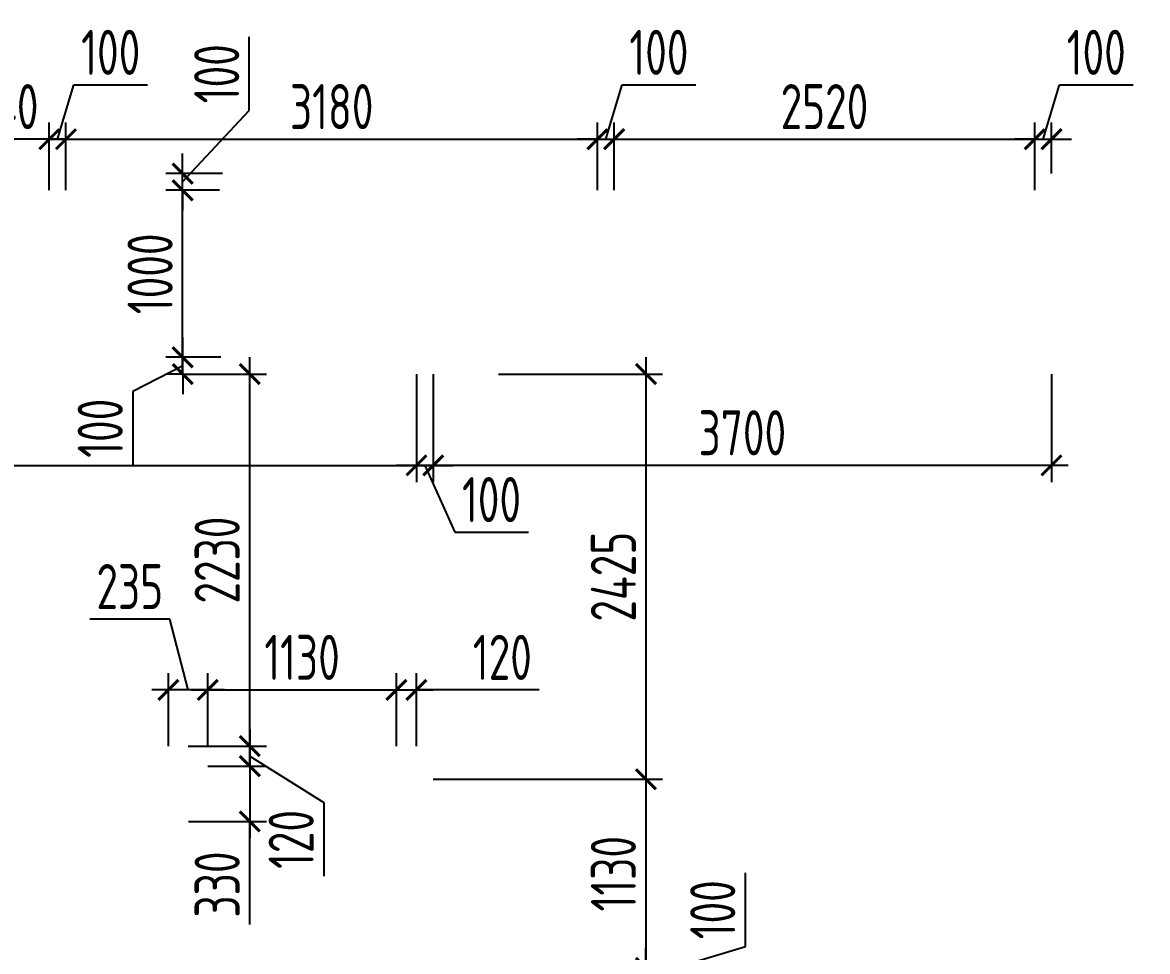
# Model space of a CAD drawing. Header units: millimetres. Extents: x -350007 to 536090, y -888 to 198380.
# Drawn here: x -213894 to -207159, y 114893 to 120456 of the extents above; entities that cross this region are included whole.
import ezdxf

# ---------------------------------------------------------------- set-up
doc = ezdxf.new("R2010")
doc.units = ezdxf.units.MM
doc.layers.add('АР_Размеры нов.', color=15, linetype='Continuous', lineweight=0)
doc.styles.add('ISOCPEUR', font='isocpeur.ttf', dxfattribs={"width": 0.7})
doc.dimstyles.new('R_100', dxfattribs={"dimtxt": 270, "dimasz": 120, "dimexe": 100, "dimexo": 0, "dimgap": 60, "dimtad": 1, "dimdec": 0, "dimrnd": 5, "dimzin": 0, "dimdsep": 46, "dimtxsty": 'ISOCPEUR', "dimblk": 'ARCHTICK', "dimcen": 0, "dimdle": 100, "dimclrd": 256, "dimclre": 256, "dimclrt": 256, "dimadec": 0, "dimazin": 0, "dimtfac": 2, "dimtdec": 0, "dimtofl": 0, "dimtmove": 1, "dimatfit": 3, "dimfxl": 1, "dimtvp": 3, "dimtolj": 1, "dimtzin": 0, "dimarcsym": 0})

# ---------------------------------------------------------------- blocks, each defined once
blk = doc.blocks.new('_ArchTick')
at = {"color": 0, "linetype": 'ByBlock', "const_width": 0.15}
blk.add_lwpolyline([(-0.5, -0.5), (0.5, 0.5)], dxfattribs=at)
blk = doc.blocks.new('*D2744')
at = {"layer": 'Defpoints', "color": 0, "ltscale": 100, "transparency": 16777216}
for p in [(-211655.4, 116459), (-212785.4, 116122.3), (-211655.4, 116122.3)]:
    blk.add_point(p, dxfattribs=at)
at = {"layer": 'АР_Размеры нов.', "lineweight": -2, "ltscale": 100, "transparency": 16777216}
for p, q in [((-212785.4, 116122.3), (-212785.4, 116559)), ((-211655.4, 116122.3), (-211655.4, 116559)), ((-212885.4, 116459), (-211555.4, 116459))]:
    blk.add_line(p, q, dxfattribs=at)
at = {"layer": 'АР_Размеры нов.', "lineweight": -2, "ltscale": 100, "transparency": 16777216, "xscale": 120, "yscale": 120, "zscale": 120, "rotation": 180}
blk.add_blockref('_ArchTick', (-212785.4, 116459), dxfattribs=at)
at = {"layer": 'АР_Размеры нов.', "lineweight": -2, "ltscale": 100, "transparency": 16777216, "xscale": 120, "yscale": 120, "zscale": 120}
blk.add_blockref('_ArchTick', (-211655.4, 116459), dxfattribs=at)
at = {"layer": 'АР_Размеры нов.', "ltscale": 100, "transparency": 16777216, "insert": (-212220.4, 116654), "char_height": 270, "attachment_point": 5, "style": 'ISOCPEUR'}
blk.add_mtext('\\A1;1130', dxfattribs=at)
blk = doc.blocks.new('*D2745')
at = {"layer": 'Defpoints', "color": 0, "ltscale": 100, "transparency": 16777216}
for p in [(-211435.4, 115923.8), (-211435.4, 114793.8), (-210161.8, 114793.8)]:
    blk.add_point(p, dxfattribs=at)
at = {"layer": 'АР_Размеры нов.', "lineweight": -2, "ltscale": 100, "transparency": 16777216}
for p, q in [((-210161.8, 116023.8), (-210161.8, 114693.8)), ((-211435.4, 115923.8), (-210061.8, 115923.8)), ((-211435.4, 114793.8), (-210061.8, 114793.8))]:
    blk.add_line(p, q, dxfattribs=at)
at = {"layer": 'АР_Размеры нов.', "lineweight": -2, "ltscale": 100, "transparency": 16777216, "xscale": 120, "yscale": 120, "zscale": 120}
for p, rotation in [((-210161.8, 115923.8), 90), ((-210161.8, 114793.8), 270)]:
    blk.add_blockref('_ArchTick', p, dxfattribs=dict(at, rotation=rotation))
at = {"layer": 'АР_Размеры нов.', "ltscale": 100, "transparency": 16777216, "insert": (-210356.8, 115358.8), "char_height": 270, "attachment_point": 5, "rotation": 90, "style": 'ISOCPEUR'}
blk.add_mtext('\\A1;1130', dxfattribs=at)
blk = doc.blocks.new('*D2556')
at = {"layer": 'Defpoints', "color": 0, "ltscale": 100, "transparency": 16777216}
for p in [(-211535.4, 116459), (-211655.4, 116122.3), (-211535.4, 116122.3)]:
    blk.add_point(p, dxfattribs=at)
at = {"layer": 'АР_Размеры нов.', "lineweight": -2, "ltscale": 100, "transparency": 16777216}
for p, q in [((-211655.4, 116122.3), (-211655.4, 116559)), ((-211535.4, 116122.3), (-211535.4, 116559)), ((-211755.4, 116459), (-211435.4, 116459)), ((-210800.9, 116459), (-211535.4, 116459))]:
    blk.add_line(p, q, dxfattribs=at)
at = {"layer": 'АР_Размеры нов.', "lineweight": -2, "ltscale": 100, "transparency": 16777216, "xscale": 120, "yscale": 120, "zscale": 120, "rotation": 180}
blk.add_blockref('_ArchTick', (-211655.4, 116459), dxfattribs=at)
at = {"layer": 'АР_Размеры нов.', "lineweight": -2, "ltscale": 100, "transparency": 16777216, "xscale": 120, "yscale": 120, "zscale": 120}
blk.add_blockref('_ArchTick', (-211535.4, 116459), dxfattribs=at)
at = {"layer": 'АР_Размеры нов.', "ltscale": 100, "transparency": 16777216, "insert": (-211021.5, 116654), "char_height": 270, "attachment_point": 5, "style": 'ISOCPEUR'}
blk.add_mtext('\\A1;120', dxfattribs=at)
blk = doc.blocks.new('*D2986')
at = {"layer": 'Defpoints', "color": 0, "ltscale": 500, "transparency": 16777216}
for p in [(-213020.8, 116459), (-213020.8, 116122.3), (-212785.4, 116122.3)]:
    blk.add_point(p, dxfattribs=at)
at = {"layer": 'АР_Размеры нов.', "lineweight": -2, "ltscale": 500, "transparency": 16777216}
for p, q in [((-213012.3, 116882.9), (-213491.4, 116882.9)), ((-212903.1, 116459), (-213012.3, 116882.9)), ((-213020.8, 116122.3), (-213020.8, 116559)), ((-212785.4, 116122.3), (-212785.4, 116559)), ((-212685.4, 116459), (-213120.8, 116459))]:
    blk.add_line(p, q, dxfattribs=at)
at = {"layer": 'АР_Размеры нов.', "lineweight": -2, "ltscale": 500, "transparency": 16777216, "xscale": 120, "yscale": 120, "zscale": 120, "rotation": 180}
blk.add_blockref('_ArchTick', (-213020.8, 116459), dxfattribs=at)
at = {"layer": 'АР_Размеры нов.', "lineweight": -2, "ltscale": 500, "transparency": 16777216, "xscale": 120, "yscale": 120, "zscale": 120}
blk.add_blockref('_ArchTick', (-212785.4, 116459), dxfattribs=at)
at = {"layer": 'АР_Размеры нов.', "lineweight": 13, "ltscale": 500, "transparency": 16777216, "insert": (-213251.9, 117077.9), "char_height": 270, "attachment_point": 5, "style": 'ISOCPEUR'}
blk.add_mtext('\\A1;235', dxfattribs=at)
blk = doc.blocks.new('*D3048')
at = {"layer": 'Defpoints', "color": 0, "ltscale": 500, "transparency": 16777216}
for p in [(-212934.6, 118350.7), (-212533.7, 118350.7), (-212903.1, 116122.3)]:
    blk.add_point(p, dxfattribs=at)
at = {"layer": 'АР_Размеры нов.', "lineweight": -2, "ltscale": 500, "transparency": 16777216}
for p, q in [((-212533.7, 116022.3), (-212533.7, 118450.7)), ((-212934.6, 118350.7), (-212433.7, 118350.7)), ((-212903.1, 116122.3), (-212433.7, 116122.3))]:
    blk.add_line(p, q, dxfattribs=at)
at = {"layer": 'АР_Размеры нов.', "lineweight": -2, "ltscale": 500, "transparency": 16777216, "xscale": 120, "yscale": 120, "zscale": 120}
for p, rotation in [((-212533.7, 118350.7), 90), ((-212533.7, 116122.3), 270)]:
    blk.add_blockref('_ArchTick', p, dxfattribs=dict(at, rotation=rotation))
at = {"layer": 'АР_Размеры нов.', "lineweight": 13, "ltscale": 500, "transparency": 16777216, "insert": (-212728.7, 117236.5), "char_height": 270, "attachment_point": 5, "rotation": 90, "style": 'ISOCPEUR'}
blk.add_mtext('\\A1;2230', dxfattribs=at)
blk = doc.blocks.new('*D3049')
at = {"layer": 'Defpoints', "color": 0, "ltscale": 500, "transparency": 16777216}
for p in [(-212934.6, 118450.7), (-212706.1, 118450.7), (-212934.6, 118350.7)]:
    blk.add_point(p, dxfattribs=at)
at = {"layer": 'АР_Размеры нов.', "lineweight": -2, "ltscale": 500, "transparency": 16777216}
for p, q in [((-212934.6, 118450.7), (-212934.6, 118570.7)), ((-212706.1, 118450.7), (-213034.6, 118450.7)), ((-212934.6, 118350.7), (-212934.6, 118450.7)), ((-212934.6, 118400.7), (-213233.8, 118246.6)), ((-212934.6, 118350.7), (-213034.6, 118350.7)), ((-212934.6, 118350.7), (-212934.6, 118230.7)), ((-213233.8, 118246.6), (-213233.8, 117805.3))]:
    blk.add_line(p, q, dxfattribs=at)
at = {"layer": 'АР_Размеры нов.', "lineweight": -2, "ltscale": 500, "transparency": 16777216, "xscale": 120, "yscale": 120, "zscale": 120}
for p, rotation in [((-212934.6, 118450.7), 270), ((-212934.6, 118350.7), 90)]:
    blk.add_blockref('_ArchTick', p, dxfattribs=dict(at, rotation=rotation))
at = {"layer": 'АР_Размеры нов.', "lineweight": 13, "ltscale": 500, "transparency": 16777216, "insert": (-213428.8, 118026), "char_height": 270, "attachment_point": 5, "rotation": 90, "style": 'ISOCPEUR'}
blk.add_mtext('\\A1;100', dxfattribs=at)
blk = doc.blocks.new('*D3050')
at = {"layer": 'Defpoints', "color": 0, "ltscale": 500, "transparency": 16777216}
for p in [(-212935.4, 119450.6), (-212715.6, 119450.6), (-212706.1, 118450.7)]:
    blk.add_point(p, dxfattribs=at)
at = {"layer": 'АР_Размеры нов.', "lineweight": -2, "ltscale": 500, "transparency": 16777216}
for p, q in [((-212935.4, 118350.7), (-212935.4, 119550.6)), ((-212715.6, 119450.6), (-213035.4, 119450.6)), ((-212706.1, 118450.7), (-213035.4, 118450.7))]:
    blk.add_line(p, q, dxfattribs=at)
at = {"layer": 'АР_Размеры нов.', "lineweight": -2, "ltscale": 500, "transparency": 16777216, "xscale": 120, "yscale": 120, "zscale": 120}
for p, rotation in [((-212935.4, 119450.6), 90), ((-212935.4, 118450.7), 270)]:
    blk.add_blockref('_ArchTick', p, dxfattribs=dict(at, rotation=rotation))
at = {"layer": 'АР_Размеры нов.', "lineweight": 13, "ltscale": 500, "transparency": 16777216, "insert": (-213130.4, 118950.7), "char_height": 270, "attachment_point": 5, "rotation": 90, "style": 'ISOCPEUR'}
blk.add_mtext('\\A1;1000', dxfattribs=at)
blk = doc.blocks.new('*D3051')
at = {"layer": 'Defpoints', "color": 0, "ltscale": 500, "transparency": 16777216}
for p in [(-212935.4, 119550.6), (-212697.5, 119550.6), (-212715.6, 119450.6)]:
    blk.add_point(p, dxfattribs=at)
at = {"layer": 'АР_Размеры нов.', "lineweight": -2, "ltscale": 500, "transparency": 16777216}
for p, q in [((-212536.5, 119928.3), (-212536.5, 120369.6)), ((-212935.4, 119500.6), (-212536.5, 119928.3)), ((-212935.4, 119550.6), (-212935.4, 119670.6)), ((-212697.5, 119550.6), (-213035.4, 119550.6)), ((-212935.4, 119450.6), (-212935.4, 119550.6)), ((-212715.6, 119450.6), (-213035.4, 119450.6)), ((-212935.4, 119450.6), (-212935.4, 119330.6))]:
    blk.add_line(p, q, dxfattribs=at)
at = {"layer": 'АР_Размеры нов.', "lineweight": -2, "ltscale": 500, "transparency": 16777216, "xscale": 120, "yscale": 120, "zscale": 120}
for p, rotation in [((-212935.4, 119550.6), 270), ((-212935.4, 119450.6), 90)]:
    blk.add_blockref('_ArchTick', p, dxfattribs=dict(at, rotation=rotation))
at = {"layer": 'АР_Размеры нов.', "lineweight": 13, "ltscale": 500, "transparency": 16777216, "insert": (-212731.5, 120148.9), "char_height": 270, "attachment_point": 5, "rotation": 90, "style": 'ISOCPEUR'}
blk.add_mtext('\\A1;100', dxfattribs=at)
blk = doc.blocks.new('*D3052')
at = {"layer": 'Defpoints', "color": 0, "ltscale": 500, "transparency": 16777216}
for p in [(-213733.9, 119756.9), (-213733.9, 119450.6), (-213633.9, 119450.6)]:
    blk.add_point(p, dxfattribs=at)
at = {"layer": 'АР_Размеры нов.', "lineweight": -2, "ltscale": 500, "transparency": 16777216}
for p, q in [((-213683.9, 119756.9), (-213586.4, 120081.9)), ((-213586.4, 120081.9), (-213145.1, 120081.9)), ((-213733.9, 119450.6), (-213733.9, 119856.9)), ((-213633.9, 119450.6), (-213633.9, 119856.9)), ((-213733.9, 119756.9), (-213853.9, 119756.9)), ((-213633.9, 119756.9), (-213733.9, 119756.9)), ((-213633.9, 119756.9), (-213513.9, 119756.9))]:
    blk.add_line(p, q, dxfattribs=at)
at = {"layer": 'АР_Размеры нов.', "lineweight": -2, "ltscale": 500, "transparency": 16777216, "xscale": 120, "yscale": 120, "zscale": 120}
blk.add_blockref('_ArchTick', (-213733.9, 119756.9), dxfattribs=at)
at = {"layer": 'АР_Размеры нов.', "lineweight": -2, "ltscale": 500, "transparency": 16777216, "xscale": 120, "yscale": 120, "zscale": 120, "rotation": 180}
blk.add_blockref('_ArchTick', (-213633.9, 119756.9), dxfattribs=at)
at = {"layer": 'АР_Размеры нов.', "lineweight": 13, "ltscale": 500, "transparency": 16777216, "insert": (-213365.8, 120276.9), "char_height": 270, "attachment_point": 5, "style": 'ISOCPEUR'}
blk.add_mtext('\\A1;100', dxfattribs=at)
blk = doc.blocks.new('*D3053')
at = {"layer": 'Defpoints', "color": 0, "ltscale": 500, "transparency": 16777216}
for p in [(-214272, 119756.9), (-214272, 119450.6), (-213733.9, 119450.6)]:
    blk.add_point(p, dxfattribs=at)
at = {"layer": 'АР_Размеры нов.', "lineweight": -2, "ltscale": 500, "transparency": 16777216}
for p, q in [((-214272, 119450.6), (-214272, 119856.9)), ((-213733.9, 119450.6), (-213733.9, 119856.9)), ((-213633.9, 119756.9), (-214372, 119756.9))]:
    blk.add_line(p, q, dxfattribs=at)
at = {"layer": 'АР_Размеры нов.', "lineweight": -2, "ltscale": 500, "transparency": 16777216, "xscale": 120, "yscale": 120, "zscale": 120, "rotation": 180}
blk.add_blockref('_ArchTick', (-214272, 119756.9), dxfattribs=at)
at = {"layer": 'АР_Размеры нов.', "lineweight": -2, "ltscale": 500, "transparency": 16777216, "xscale": 120, "yscale": 120, "zscale": 120}
blk.add_blockref('_ArchTick', (-213733.9, 119756.9), dxfattribs=at)
at = {"layer": 'АР_Размеры нов.', "lineweight": 13, "ltscale": 500, "transparency": 16777216, "insert": (-214003, 119951.9), "char_height": 270, "attachment_point": 5, "style": 'ISOCPEUR'}
blk.add_mtext('\\A1;540', dxfattribs=at)
blk = doc.blocks.new('*D3055')
at = {"layer": 'Defpoints', "color": 0, "ltscale": 500, "transparency": 16777216}
for p in [(-217983.9, 118350.7), (-211535.4, 118350.7), (-211535.4, 117803.8)]:
    blk.add_point(p, dxfattribs=at)
at = {"layer": 'АР_Размеры нов.', "lineweight": -2, "ltscale": 500, "transparency": 16777216}
for p, q in [((-217983.9, 118350.7), (-217983.9, 117703.8)), ((-211535.4, 118350.7), (-211535.4, 117703.8)), ((-218083.9, 117803.8), (-211435.4, 117803.8))]:
    blk.add_line(p, q, dxfattribs=at)
at = {"layer": 'АР_Размеры нов.', "lineweight": -2, "ltscale": 500, "transparency": 16777216, "xscale": 120, "yscale": 120, "zscale": 120, "rotation": 180}
blk.add_blockref('_ArchTick', (-217983.9, 117803.8), dxfattribs=at)
at = {"layer": 'АР_Размеры нов.', "lineweight": -2, "ltscale": 500, "transparency": 16777216, "xscale": 120, "yscale": 120, "zscale": 120}
blk.add_blockref('_ArchTick', (-211535.4, 117803.8), dxfattribs=at)
at = {"layer": 'АР_Размеры нов.', "lineweight": 13, "ltscale": 500, "transparency": 16777216, "insert": (-214759.6, 117998.8), "char_height": 270, "attachment_point": 5, "style": 'ISOCPEUR'}
blk.add_mtext('\\A1;6450', dxfattribs=at)
blk = doc.blocks.new('*D3056')
at = {"layer": 'Defpoints', "color": 0, "ltscale": 500, "transparency": 16777216}
for p in [(-211435.4, 118350.7), (-207733.9, 118350.7), (-211435.4, 117803.8)]:
    blk.add_point(p, dxfattribs=at)
at = {"layer": 'АР_Размеры нов.', "lineweight": -2, "ltscale": 500, "transparency": 16777216}
for p, q in [((-211435.4, 118350.7), (-211435.4, 117703.8)), ((-207733.9, 118350.7), (-207733.9, 117703.8)), ((-207633.9, 117803.8), (-211535.4, 117803.8))]:
    blk.add_line(p, q, dxfattribs=at)
at = {"layer": 'АР_Размеры нов.', "lineweight": -2, "ltscale": 500, "transparency": 16777216, "xscale": 120, "yscale": 120, "zscale": 120, "rotation": 180}
blk.add_blockref('_ArchTick', (-211435.4, 117803.8), dxfattribs=at)
at = {"layer": 'АР_Размеры нов.', "lineweight": -2, "ltscale": 500, "transparency": 16777216, "xscale": 120, "yscale": 120, "zscale": 120}
blk.add_blockref('_ArchTick', (-207733.9, 117803.8), dxfattribs=at)
at = {"layer": 'АР_Размеры нов.', "lineweight": 13, "ltscale": 500, "transparency": 16777216, "insert": (-209584.6, 117998.8), "char_height": 270, "attachment_point": 5, "style": 'ISOCPEUR'}
blk.add_mtext('\\A1;3700', dxfattribs=at)
blk = doc.blocks.new('*D3057')
at = {"layer": 'Defpoints', "color": 0, "ltscale": 500, "transparency": 16777216}
for p in [(-211535.4, 118277.9), (-211435.4, 118277.9), (-211435.4, 117803.8)]:
    blk.add_point(p, dxfattribs=at)
at = {"layer": 'АР_Размеры нов.', "lineweight": -2, "ltscale": 500, "transparency": 16777216}
for p, q in [((-211535.4, 118277.9), (-211535.4, 117703.8)), ((-211435.4, 118277.9), (-211435.4, 117703.8)), ((-211535.4, 117803.8), (-211655.4, 117803.8)), ((-211535.4, 117803.8), (-211435.4, 117803.8)), ((-211485.4, 117803.8), (-211306.9, 117403.8)), ((-211435.4, 117803.8), (-211315.4, 117803.8)), ((-211306.9, 117403.8), (-210865.6, 117403.8))]:
    blk.add_line(p, q, dxfattribs=at)
at = {"layer": 'АР_Размеры нов.', "lineweight": -2, "ltscale": 500, "transparency": 16777216, "xscale": 120, "yscale": 120, "zscale": 120}
blk.add_blockref('_ArchTick', (-211535.4, 117803.8), dxfattribs=at)
at = {"layer": 'АР_Размеры нов.', "lineweight": -2, "ltscale": 500, "transparency": 16777216, "xscale": 120, "yscale": 120, "zscale": 120, "rotation": 180}
blk.add_blockref('_ArchTick', (-211435.4, 117803.8), dxfattribs=at)
at = {"layer": 'АР_Размеры нов.', "lineweight": 13, "ltscale": 500, "transparency": 16777216, "insert": (-211086.2, 117598.8), "char_height": 270, "attachment_point": 5, "style": 'ISOCPEUR'}
blk.add_mtext('\\A1;100', dxfattribs=at)
blk = doc.blocks.new('*D3058')
at = {"layer": 'Defpoints', "color": 0, "ltscale": 500, "transparency": 16777216}
for p in [(-211045.3, 118350.7), (-211435.4, 115923.8), (-210161.8, 115923.8)]:
    blk.add_point(p, dxfattribs=at)
at = {"layer": 'АР_Размеры нов.', "lineweight": -2, "ltscale": 500, "transparency": 16777216}
for p, q in [((-210161.8, 118450.7), (-210161.8, 115823.8)), ((-211045.3, 118350.7), (-210061.8, 118350.7)), ((-211435.4, 115923.8), (-210061.8, 115923.8))]:
    blk.add_line(p, q, dxfattribs=at)
at = {"layer": 'АР_Размеры нов.', "lineweight": -2, "ltscale": 500, "transparency": 16777216, "xscale": 120, "yscale": 120, "zscale": 120}
for p, rotation in [((-210161.8, 118350.7), 90), ((-210161.8, 115923.8), 270)]:
    blk.add_blockref('_ArchTick', p, dxfattribs=dict(at, rotation=rotation))
at = {"layer": 'АР_Размеры нов.', "lineweight": 13, "ltscale": 500, "transparency": 16777216, "insert": (-210356.8, 117137.2), "char_height": 270, "attachment_point": 5, "rotation": 90, "style": 'ISOCPEUR'}
blk.add_mtext('\\A1;2425', dxfattribs=at)
blk = doc.blocks.new('*D3059')
at = {"layer": 'Defpoints', "color": 0, "ltscale": 500, "transparency": 16777216}
for p in [(-212903.1, 116122.3), (-212785.4, 116002.3), (-212533.7, 116002.3)]:
    blk.add_point(p, dxfattribs=at)
at = {"layer": 'АР_Размеры нов.', "lineweight": -2, "ltscale": 500, "transparency": 16777216}
for p, q in [((-212533.7, 116222.3), (-212533.7, 115902.3)), ((-212903.1, 116122.3), (-212433.7, 116122.3)), ((-212533.7, 116062.3), (-212090.8, 115784.5)), ((-212785.4, 116002.3), (-212433.7, 116002.3)), ((-212090.8, 115784.5), (-212090.8, 115343.2))]:
    blk.add_line(p, q, dxfattribs=at)
at = {"layer": 'АР_Размеры нов.', "lineweight": -2, "ltscale": 500, "transparency": 16777216, "xscale": 120, "yscale": 120, "zscale": 120}
for p, rotation in [((-212533.7, 116122.3), 90), ((-212533.7, 116002.3), 270)]:
    blk.add_blockref('_ArchTick', p, dxfattribs=dict(at, rotation=rotation))
at = {"layer": 'АР_Размеры нов.', "lineweight": 13, "ltscale": 500, "transparency": 16777216, "insert": (-212285.8, 115563.8), "char_height": 270, "attachment_point": 5, "rotation": 90, "style": 'ISOCPEUR'}
blk.add_mtext('\\A1;120', dxfattribs=at)
blk = doc.blocks.new('*D3060')
at = {"layer": 'Defpoints', "color": 0, "ltscale": 500, "transparency": 16777216}
for p in [(-212785.4, 116002.3), (-212900.8, 115672), (-212533.7, 115672)]:
    blk.add_point(p, dxfattribs=at)
at = {"layer": 'АР_Размеры нов.', "lineweight": -2, "ltscale": 500, "transparency": 16777216}
for p, q in [((-212533.7, 116102.3), (-212533.7, 115572)), ((-212785.4, 116002.3), (-212433.7, 116002.3)), ((-212900.8, 115672), (-212433.7, 115672)), ((-212533.7, 115054.5), (-212533.7, 115672))]:
    blk.add_line(p, q, dxfattribs=at)
at = {"layer": 'АР_Размеры нов.', "lineweight": -2, "ltscale": 500, "transparency": 16777216, "xscale": 120, "yscale": 120, "zscale": 120}
for p, rotation in [((-212533.7, 116002.3), 90), ((-212533.7, 115672), 270)]:
    blk.add_blockref('_ArchTick', p, dxfattribs=dict(at, rotation=rotation))
at = {"layer": 'АР_Размеры нов.', "lineweight": 13, "ltscale": 500, "transparency": 16777216, "insert": (-212728.7, 115294), "char_height": 270, "attachment_point": 5, "rotation": 90, "style": 'ISOCPEUR'}
blk.add_mtext('\\A1;330', dxfattribs=at)
blk = doc.blocks.new('*D3061')
at = {"layer": 'Defpoints', "color": 0, "ltscale": 500, "transparency": 16777216}
for p in [(-211435.4, 114793.8), (-210280.6, 114693.8), (-210161.8, 114693.8)]:
    blk.add_point(p, dxfattribs=at)
at = {"layer": 'АР_Размеры нов.', "lineweight": -2, "ltscale": 500, "transparency": 16777216}
for p, q in [((-209566.8, 114922.3), (-209566.8, 115363.6)), ((-210161.8, 114743.8), (-209566.8, 114922.3)), ((-210161.8, 114793.8), (-210161.8, 114913.8)), ((-211435.4, 114793.8), (-210061.8, 114793.8)), ((-210161.8, 114793.8), (-210161.8, 114693.8)), ((-210280.6, 114693.8), (-210061.8, 114693.8)), ((-210161.8, 114693.8), (-210161.8, 114573.8))]:
    blk.add_line(p, q, dxfattribs=at)
at = {"layer": 'АР_Размеры нов.', "lineweight": -2, "ltscale": 500, "transparency": 16777216, "xscale": 120, "yscale": 120, "zscale": 120}
for p, rotation in [((-210161.8, 114793.8), 270), ((-210161.8, 114693.8), 90)]:
    blk.add_blockref('_ArchTick', p, dxfattribs=dict(at, rotation=rotation))
at = {"layer": 'АР_Размеры нов.', "lineweight": 13, "ltscale": 500, "transparency": 16777216, "insert": (-209761.8, 115142.9), "char_height": 270, "attachment_point": 5, "rotation": 90, "style": 'ISOCPEUR'}
blk.add_mtext('\\A1;100', dxfattribs=at)
blk = doc.blocks.new('*D4048')
at = {"layer": 'Defpoints', "color": 0, "transparency": 16777216}
for p in [(-210452.1, 119756.9), (-213633.9, 119450.6), (-210452.1, 119450.6)]:
    blk.add_point(p, dxfattribs=at)
at = {"layer": 'АР_Размеры нов.', "lineweight": -2, "transparency": 16777216}
for p, q in [((-213633.9, 119450.6), (-213633.9, 119856.9)), ((-210452.1, 119450.6), (-210452.1, 119856.9)), ((-213733.9, 119756.9), (-210352.1, 119756.9))]:
    blk.add_line(p, q, dxfattribs=at)
at = {"layer": 'АР_Размеры нов.', "lineweight": -2, "transparency": 16777216, "xscale": 120, "yscale": 120, "zscale": 120, "rotation": 180}
blk.add_blockref('_ArchTick', (-213633.9, 119756.9), dxfattribs=at)
at = {"layer": 'АР_Размеры нов.', "lineweight": -2, "transparency": 16777216, "xscale": 120, "yscale": 120, "zscale": 120}
blk.add_blockref('_ArchTick', (-210452.1, 119756.9), dxfattribs=at)
at = {"layer": 'АР_Размеры нов.', "transparency": 16777216, "insert": (-212043, 119951.9), "char_height": 270, "attachment_point": 5, "style": 'ISOCPEUR'}
blk.add_mtext('\\A1;3180', dxfattribs=at)
blk = doc.blocks.new('*D4049')
at = {"layer": 'Defpoints', "color": 0, "transparency": 16777216}
for p in [(-210352.1, 119756.9), (-210452.1, 119450.6), (-210352.1, 119450.6)]:
    blk.add_point(p, dxfattribs=at)
at = {"layer": 'АР_Размеры нов.', "lineweight": -2, "transparency": 16777216}
for p, q in [((-210402.1, 119756.9), (-210304.6, 120081.9)), ((-210304.6, 120081.9), (-209863.3, 120081.9)), ((-210452.1, 119450.6), (-210452.1, 119856.9)), ((-210352.1, 119450.6), (-210352.1, 119856.9)), ((-210452.1, 119756.9), (-210572.1, 119756.9)), ((-210452.1, 119756.9), (-210352.1, 119756.9)), ((-210352.1, 119756.9), (-210232.1, 119756.9))]:
    blk.add_line(p, q, dxfattribs=at)
at = {"layer": 'АР_Размеры нов.', "lineweight": -2, "transparency": 16777216, "xscale": 120, "yscale": 120, "zscale": 120}
blk.add_blockref('_ArchTick', (-210452.1, 119756.9), dxfattribs=at)
at = {"layer": 'АР_Размеры нов.', "lineweight": -2, "transparency": 16777216, "xscale": 120, "yscale": 120, "zscale": 120, "rotation": 180}
blk.add_blockref('_ArchTick', (-210352.1, 119756.9), dxfattribs=at)
at = {"layer": 'АР_Размеры нов.', "transparency": 16777216, "insert": (-210084, 120276.9), "char_height": 270, "attachment_point": 5, "style": 'ISOCPEUR'}
blk.add_mtext('\\A1;100', dxfattribs=at)
blk = doc.blocks.new('*D4050')
at = {"layer": 'Defpoints', "color": 0, "transparency": 16777216}
for p in [(-207833.9, 119756.9), (-210352.1, 119450.6), (-207833.9, 119450.6)]:
    blk.add_point(p, dxfattribs=at)
at = {"layer": 'АР_Размеры нов.', "lineweight": -2, "transparency": 16777216}
for p, q in [((-210352.1, 119450.6), (-210352.1, 119856.9)), ((-207833.9, 119450.6), (-207833.9, 119856.9)), ((-210452.1, 119756.9), (-207733.9, 119756.9))]:
    blk.add_line(p, q, dxfattribs=at)
at = {"layer": 'АР_Размеры нов.', "lineweight": -2, "transparency": 16777216, "xscale": 120, "yscale": 120, "zscale": 120, "rotation": 180}
blk.add_blockref('_ArchTick', (-210352.1, 119756.9), dxfattribs=at)
at = {"layer": 'АР_Размеры нов.', "lineweight": -2, "transparency": 16777216, "xscale": 120, "yscale": 120, "zscale": 120}
blk.add_blockref('_ArchTick', (-207833.9, 119756.9), dxfattribs=at)
at = {"layer": 'АР_Размеры нов.', "transparency": 16777216, "insert": (-209093, 119951.9), "char_height": 270, "attachment_point": 5, "style": 'ISOCPEUR'}
blk.add_mtext('\\A1;2520', dxfattribs=at)
blk = doc.blocks.new('*D4051')
at = {"layer": 'Defpoints', "color": 0, "transparency": 16777216}
for p in [(-207733.9, 119756.9), (-207733.9, 119550.6), (-207833.9, 119450.6)]:
    blk.add_point(p, dxfattribs=at)
at = {"layer": 'АР_Размеры нов.', "lineweight": -2, "transparency": 16777216}
for p, q in [((-207783.9, 119756.9), (-207686.4, 120081.9)), ((-207686.4, 120081.9), (-207245.1, 120081.9)), ((-207833.9, 119450.6), (-207833.9, 119856.9)), ((-207733.9, 119550.6), (-207733.9, 119856.9)), ((-207833.9, 119756.9), (-207953.9, 119756.9)), ((-207833.9, 119756.9), (-207733.9, 119756.9)), ((-207733.9, 119756.9), (-207613.9, 119756.9))]:
    blk.add_line(p, q, dxfattribs=at)
at = {"layer": 'АР_Размеры нов.', "lineweight": -2, "transparency": 16777216, "xscale": 120, "yscale": 120, "zscale": 120}
blk.add_blockref('_ArchTick', (-207833.9, 119756.9), dxfattribs=at)
at = {"layer": 'АР_Размеры нов.', "lineweight": -2, "transparency": 16777216, "xscale": 120, "yscale": 120, "zscale": 120, "rotation": 180}
blk.add_blockref('_ArchTick', (-207733.9, 119756.9), dxfattribs=at)
at = {"layer": 'АР_Размеры нов.', "transparency": 16777216, "insert": (-207465.8, 120276.9), "char_height": 270, "attachment_point": 5, "style": 'ISOCPEUR'}
blk.add_mtext('\\A1;100', dxfattribs=at)

msp = doc.modelspace()

# ---------------------------------------------------------------- dimensions: what is measured, and where the dimension line sits
at = {"layer": 'АР_Размеры нов.', "lineweight": 13, "ltscale": 500}
for base, p1, p2, picture, middle in [((-213733.9, 119756.9), (-213633.9, 119450.6), (-213733.9, 119450.6), '*D3052', (-213526.4, 120276.9)), ((-214272, 119756.9), (-213733.9, 119450.6), (-214272, 119450.6), '*D3053', (-214003, 119951.9)), ((-211535.3544, 117803.8096), (-217983.9151, 118350.6825), (-211535.3544, 118350.6825), '*D3055', (-214759.6347, 117998.8096)), ((-211435.3544, 117803.8096), (-207733.9151, 118350.6825), (-211435.3544, 118350.6825), '*D3056', (-209584.6347, 117998.8096))]:
    dim = msp.add_linear_dim(base=base, p1=p1, p2=p2, dimstyle='R_100', override={"dimpost": '\\X'}, dxfattribs=at)
    dim.commit()
    dim.dimension.update_dxf_attribs({"geometry": picture, "text_midpoint": middle})
for base, p1, p2, picture, middle in [((-212935.4, 119550.6), (-212715.6, 119450.6), (-212697.5, 119550.6), '*D3051', (-212536.5, 119988.3)), ((-212934.6, 118450.7), (-212934.6, 118350.7), (-212706.1, 118450.7), '*D3049', (-213233.8, 118186.6)), ((-212533.7, 116002.3), (-212903.1, 116122.3), (-212785.4, 116002.3), '*D3059', (-212090.8, 115724.5)), ((-212533.7, 115672), (-212785.4, 116002.3), (-212900.8, 115672), '*D3060', (-212520.1, 115294))]:
    dim = msp.add_linear_dim(base=base, p1=p1, p2=p2, angle=90, dimstyle='R_100', override={"dimpost": '\\X'}, dxfattribs=at)
    dim.commit()
    dim.dimension.update_dxf_attribs({"geometry": picture, "text_midpoint": middle, "dimtype": 160})
at = {"layer": 'АР_Размеры нов.'}
for base, p1, p2, picture, middle in [((-210352.1, 119756.9), (-210452.1, 119450.6), (-210352.1, 119450.6), '*D4049', (-210244.6, 120276.9)), ((-207733.9, 119756.9), (-207833.9, 119450.6), (-207733.9, 119550.6), '*D4051', (-207626.4, 120276.9)), ((-210452.1, 119756.9), (-213633.9, 119450.6), (-210452.1, 119450.6), '*D4048', (-212043, 119951.9)), ((-207833.9, 119756.9), (-210352.1, 119450.6), (-207833.9, 119450.6), '*D4050', (-209093, 119951.9))]:
    dim = msp.add_linear_dim(base=base, p1=p1, p2=p2, dimstyle='R_100', override={"dimpost": '\\X'}, dxfattribs=at)
    dim.commit()
    dim.dimension.update_dxf_attribs({"geometry": picture, "text_midpoint": middle})
at = {"layer": 'АР_Размеры нов.', "lineweight": 13, "ltscale": 500}
for base, p1, p2, override, picture, middle in [((-212935.4, 119450.6), (-212706.1, 118450.7), (-212715.6, 119450.6), {"dimpost": '\\X'}, '*D3050', (-213130.4, 118950.7)), ((-212533.7, 118350.7), (-212903.1, 116122.3), (-212934.6, 118350.7), {"dimpost": '\\X'}, '*D3048', (-212728.7, 117236.5)), ((-210161.8, 115923.8), (-211045.3, 118350.7), (-211435.4, 115923.8), {"dimpost": '\\X'}, '*D3058', (-210356.8, 117137.2)), ((-210161.8, 114693.8), (-211435.4, 114793.8), (-210280.6, 114693.8), {"dimpost": '\\X', "dimfxl": 300, "dimarcsym": 1}, '*D3061', (-209761.8, 114982.3))]:
    dim = msp.add_linear_dim(base=base, p1=p1, p2=p2, angle=90, dimstyle='R_100', override=override, dxfattribs=at)
    dim.commit()
    dim.dimension.update_dxf_attribs({"geometry": picture, "text_midpoint": middle})
for base, p1, p2, override, picture, middle in [((-211435.4, 117803.8), (-211535.4, 118277.9), (-211435.4, 118277.9), {"dimpost": '\\X'}, '*D3057', (-211246.9, 117403.8)), ((-213020.8, 116459), (-212785.4, 116122.3), (-213020.8, 116122.3), {"dimpost": '\\X', "dimfxl": 300, "dimarcsym": 1}, '*D2986', (-213072.3, 116882.9))]:
    dim = msp.add_linear_dim(base=base, p1=p1, p2=p2, dimstyle='R_100', override=override, dxfattribs=at)
    dim.commit()
    dim.dimension.update_dxf_attribs({"geometry": picture, "text_midpoint": middle, "dimtype": 160})
at = {"layer": 'АР_Размеры нов.', "ltscale": 100}
dim = msp.add_linear_dim(base=(-211655.4, 116459), p1=(-212785.4, 116122.3), p2=(-211655.4, 116122.3), dimstyle='R_100', override={"dimpost": '\\X', "dimfxl": 300, "dimarcsym": 1}, dxfattribs=at)
dim.commit()
dim.dimension.update_dxf_attribs({"geometry": '*D2744', "text_midpoint": (-212220.4, 116654)})
dim = msp.add_linear_dim(base=(-211535.4, 116459), p1=(-211655.4, 116122.3), p2=(-211535.4, 116122.3), dimstyle='R_100', override={"dimpost": '\\X', "dimfxl": 2.5, "dimarcsym": 1}, dxfattribs=at)
dim.commit()
dim.dimension.update_dxf_attribs({"geometry": '*D2556', "text_midpoint": (-211021.5, 116484), "dimtype": 160})
dim = msp.add_linear_dim(base=(-210161.8, 114793.8), p1=(-211435.4, 115923.8), p2=(-211435.4, 114793.8), angle=90, dimstyle='R_100', override={"dimpost": '\\X', "dimfxl": 300, "dimarcsym": 1}, dxfattribs=at)
dim.commit()
dim.dimension.update_dxf_attribs({"geometry": '*D2745', "text_midpoint": (-210356.8, 115358.8)})

doc.saveas('drawing.dxf')
